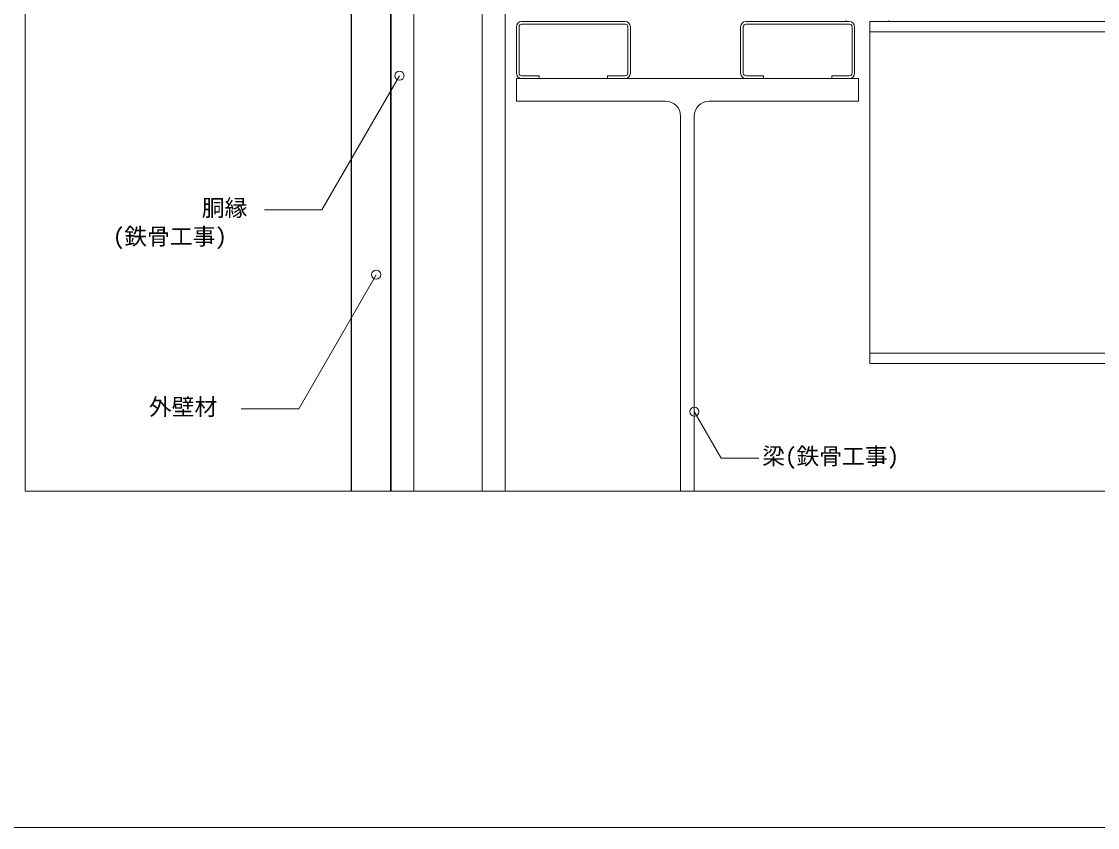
# Model space of a CAD drawing. Units: millimetres, scale not verified. Extents: x -1380 to 1380, y -955 to 955.
# Drawn here: x -903 to 41, y -955 to -248 of the extents above; entities that cross this region are included whole.
import ezdxf
from ezdxf.enums import TextEntityAlignment as Align

# ---------------------------------------------------------------- set-up
doc = ezdxf.new("R2010")
doc.units = ezdxf.units.MM
doc.header["$LTSCALE"] = 3
for name, color, linetype, lineweight in [('0-0_0', 7, 'Continuous', 18), ('0-2_MOJI', 7, 'Continuous', 18), ('0-4_KANAMONO', 5, 'Continuous', 18), ('0-6_TEKKOTU', 7, 'Continuous', 18), ('0-7_dekki', 3, 'Continuous', 18), ('0-9_bo-do', 3, 'Continuous', 18), ('0-B_WAKU', 7, 'Continuous', 18)]:
    doc.layers.add(name, color=color, linetype=linetype, lineweight=lineweight)
doc.styles.add('ＭＳ ゴシック', font='')
doc.styles.get('ＭＳ ゴシック').set_extended_font_data('MS Gothic')

msp = doc.modelspace()

# ---------------------------------------------------------------- linework, layer by layer
at = {"layer": '0-0_0'}
msp.add_lwpolyline([(899.991, -660.07), (899.991, 539.93), (-900.009, 539.93), (-900.009, -660.07)], close=True, dxfattribs=at)
at = {"layer": '0-2_MOJI'}
for points in [[(-571.688, -295.306), (-639.675, -413.063), (-690.113, -413.063)], [(-592.095, -469.976), (-660.082, -587.733), (-710.52, -587.733)], [(-256.443, -630.904), (-289.518, -630.904), (-313.094, -590.07)]]:
    msp.add_lwpolyline(points, dxfattribs=at)
for centre in [(-571.688, -295.306), (-592.095, -469.976), (-313.094, -590.07)]:
    msp.add_circle(centre, 4, dxfattribs=at)
at = {"layer": '0-4_KANAMONO'}
for p, q in [((-579.094, 27.225), (-579.094, -660.07)), ((-559.094, 27.225), (-559.094, -660.07)), ((-499.094, 27.225), (-499.094, -660.07)), ((-479.094, 27.225), (-479.094, -660.07)), ((-469.094, -293.175), (-469.094, -252.375)), ((-466.794, -252.375), (-466.794, -293.175)), ((-464.494, -247.775), (-373.694, -247.775)), ((-373.694, -250.075), (-464.494, -250.075)), ((-371.394, -293.175), (-371.394, -252.375)), ((-369.094, -252.375), (-369.094, -293.175)), ((-272.378, -293.175), (-272.378, -252.375)), ((-270.078, -252.375), (-270.078, -293.175)), ((-267.778, -247.775), (-176.978, -247.775)), ((-176.978, -250.075), (-267.778, -250.075)), ((-174.678, -293.175), (-174.678, -252.375)), ((-172.378, -252.375), (-172.378, -293.175))]:
    msp.add_line(p, q, dxfattribs=at)
for points in [[(-464.494, -295.475), (-449.094, -295.475), (-449.094, -297.775), (-464.494, -297.775)], [(-373.694, -297.775), (-389.094, -297.775), (-389.094, -295.475), (-373.694, -295.475)], [(-267.778, -295.475), (-252.378, -295.475), (-252.378, -297.775), (-267.778, -297.775)], [(-176.978, -297.775), (-192.378, -297.775), (-192.378, -295.475), (-176.978, -295.475)]]:
    msp.add_lwpolyline(points, dxfattribs=at)
for centre, radius, start, end in [((-464.494, -252.375), 4.6, 90, 180), ((-464.494, -252.375), 2.3, 90, 180), ((-373.694, -252.375), 4.6, 0, 90), ((-373.694, -252.375), 2.3, 0, 90), ((-267.778, -252.375), 4.6, 90, 180), ((-267.778, -252.375), 2.3, 90, 180), ((-176.978, -252.375), 4.6, 0, 90), ((-176.978, -252.375), 2.3, 0, 90), ((-464.494, -293.175), 4.6, 180, 270), ((-464.494, -293.175), 2.3, 180, 270), ((-373.694, -293.175), 2.3, 270, 0), ((-373.694, -293.175), 4.6, 270, 0), ((-267.778, -293.175), 4.6, 180, 270), ((-267.778, -293.175), 2.3, 180, 270), ((-176.978, -293.175), 2.3, 270, 0), ((-176.978, -293.175), 4.6, 270, 0)]:
    msp.add_arc(centre, radius, start, end, dxfattribs=at)
at = {"layer": '0-6_TEKKOTU'}
for p, q in [((-159.094, -247.775), (899.991, -247.775)), ((-159.094, -256.775), (899.991, -256.775)), ((-325.094, -330.775), (-325.094, -660.07)), ((-313.094, -660.07), (-313.094, -330.775)), ((-159.094, -538.775), (899.991, -538.775))]:
    msp.add_line(p, q, dxfattribs=at)
for points in [[(-159.094, -247.775), (-159.094, -547.775), (899.991, -547.775)], [(-300.094, -317.775), (-169.094, -317.775), (-169.094, -297.775), (-469.094, -297.775), (-469.094, -317.775), (-338.094, -317.775)]]:
    msp.add_lwpolyline(points, dxfattribs=at)
for centre, start, end in [((-338.094, -330.775), 0, 90), ((-300.094, -330.775), 90, 180)]:
    msp.add_arc(centre, 13, start, end, dxfattribs=at)
at = {"layer": '0-7_dekki'}
for p, q in [((-443.196, -247.775), (-397.904, -247.775)), ((-219.8, -247.775), (-179.842, -247.775)), ((-179.842, -246.889), (-179.842, -247.775)), ((-142.43, -246.889), (-142.43, -247.775)), ((-142.43, -247.775), (-102.471, -247.775))]:
    msp.add_line(p, q, dxfattribs=at)
at = {"layer": '0-9_bo-do'}
for p, q in [((-614.094, -660.07), (-614.094, 77.225)), ((-613.744, 77.825), (-613.744, -660.07)), ((-579.444, 77.825), (-579.444, -660.07)), ((-579.094, -660.07), (-579.094, 77.825))]:
    msp.add_line(p, q, dxfattribs=at)
at = {"layer": '0-B_WAKU'}
msp.add_lwpolyline([(-1380.009, -955.07), (1379.991, -955.07), (1379.991, 954.93), (-1380.009, 954.93)], close=True, dxfattribs=at)

# ---------------------------------------------------------------- texts
at = {"layer": '0-2_MOJI', "style": 'ＭＳ ゴシック'}
for s, p in [('胴縁', (-745.093, -423.063)), ('(鉄骨工事)', (-823.062, -448.063)), ('外壁材', (-791.489, -597.733)), ('梁(鉄骨工事)', (-253.443, -640.904))]:
    msp.add_text(s, height=14.66, dxfattribs=at).set_placement(p, align=Align.BOTTOM_LEFT)

doc.saveas('drawing.dxf')
